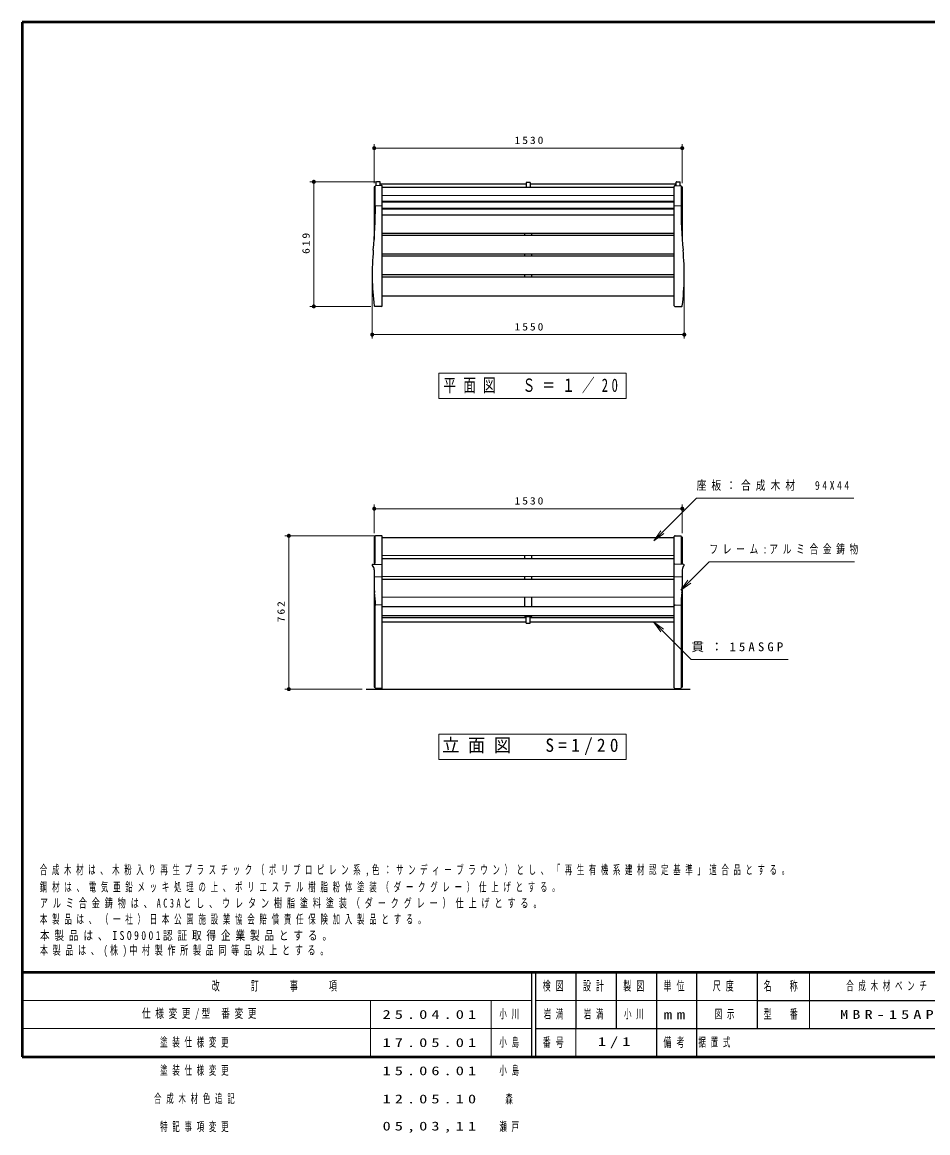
# Model space of a CAD drawing. Units: millimetres on the paper, scale 1:20. Extents: x -365 to 12, y -47 to 257.
# Drawn here: x -365 to -140.1, y -18.9 to 257 of the extents above; entities that cross this region are included whole.
import ezdxf
from ezdxf.enums import TextEntityAlignment as Align

# ---------------------------------------------------------------- set-up
doc = ezdxf.new("R2010")
doc.units = ezdxf.units.MM
doc.layers.add('LY_1', color=7, linetype='Continuous', lineweight=25)
doc.layers.add('LY_2', color=7, linetype='Continuous', lineweight=13)
doc.styles.add('ＭＳ ゴシック', font='')
doc.styles.get('ＭＳ ゴシック').set_extended_font_data('MS Gothic')

# ---------------------------------------------------------------- blocks, each defined once
blk = doc.blocks.new('filled_dot')
at = {"color": 0, "linetype": 'Continuous', "lineweight": -2, "const_width": 1.25}
blk.add_lwpolyline([(-0.625, 0, 1), (0.625, 0, 1)], format="xyb", close=True, dxfattribs=at)

msp = doc.modelspace()

# ---------------------------------------------------------------- linework, layer by layer
at = {"layer": 'LY_1', "lineweight": 13}
for p, q in [((-277.582, 217.012), (-277.582, 226.727)), ((-201.082, 217.012), (-201.082, 226.727)), ((-277.582, 225.727), (-201.082, 225.727)), ((-277.082, 217.356), (-293.582, 217.356)), ((-292.582, 186.406), (-292.582, 217.356)), ((-277.32, 216.242), (-277.32, 211.411)), ((-201.344, 216.242), (-201.344, 211.411)), ((-275.582, 213.96), (-203.082, 213.96)), ((-275.689, 211.411), (-277.158, 211.411)), ((-275.582, 212.276), (-203.082, 212.276)), ((-275.582, 210.592), (-203.082, 210.592)), ((-202.974, 211.411), (-201.505, 211.411)), ((-278.082, 193.383), (-278.082, 178.394)), ((-200.582, 193.383), (-200.582, 178.394)), ((-278.449, 186.406), (-293.582, 186.406)), ((-200.582, 179.394), (-278.082, 179.394)), ((-215.028, 169.785), (-261.528, 169.785)), ((-261.528, 169.785), (-261.528, 163.485)), ((-215.028, 163.485), (-215.028, 169.785)), ((-261.528, 163.485), (-215.028, 163.485)), ((-277.582, 130.075), (-277.582, 137.155)), ((-277.582, 136.155), (-201.082, 136.155)), ((-201.082, 130.075), (-201.082, 137.155)), ((-208.133, 128.196), (-206.365, 130.671)), ((-208.133, 128.196), (-206.011, 130.317)), ((-205.658, 129.964), (-208.133, 128.196)), ((-276.789, 129.42), (-299.782, 129.42)), ((-298.782, 91.334), (-298.782, 129.42)), ((-277.32, 129.233), (-277.32, 122.572)), ((-201.344, 129.233), (-201.344, 122.572)), ((-275.582, 124.499), (-203.082, 124.499)), ((-275.732, 119.238), (-277.432, 119.238)), ((-275.582, 119.316), (-203.082, 119.316)), ((-202.932, 119.238), (-201.232, 119.238)), ((-201.437, 115.92), (-199.669, 118.395)), ((-201.437, 115.92), (-199.315, 118.041)), ((-198.962, 117.688), (-201.437, 115.92)), ((-275.582, 114.133), (-203.082, 114.133)), ((-277.32, 112.054), (-277.32, 91.637)), ((-201.344, 112.054), (-201.344, 91.637)), ((-206.419, 105.557), (-208.186, 108.031)), ((-208.186, 108.031), (-205.711, 106.264)), ((-208.186, 108.031), (-206.065, 105.91)), ((-280.582, 91.334), (-299.782, 91.334)), ((-215.028, 80.15), (-261.528, 80.15)), ((-261.528, 80.15), (-261.528, 73.85)), ((-215.028, 73.85), (-215.028, 80.15)), ((-261.528, 73.85), (-215.028, 73.85))]:
    msp.add_line(p, q, dxfattribs=at)
at = {"layer": 'LY_1'}
for p, q in [((-277.582, 216.073), (-277.582, 203.011)), ((-275.789, 216.411), (-277.235, 216.36)), ((-277.082, 216.366), (-277.082, 217.224)), ((-276.185, 217.352), (-276.985, 217.324)), ((-276.082, 216.401), (-276.082, 217.252)), ((-276.082, 216.846), (-239.832, 216.846)), ((-275.582, 186.556), (-275.582, 216.211)), ((-275.582, 216.053), (-203.082, 216.053)), ((-238.832, 217.146), (-239.832, 217.146)), ((-239.832, 217.146), (-239.832, 216.053)), ((-238.832, 217.146), (-238.832, 216.053)), ((-238.832, 216.846), (-202.582, 216.846)), ((-203.082, 186.556), (-203.082, 216.211)), ((-202.875, 216.411), (-201.428, 216.36)), ((-202.582, 216.401), (-202.582, 217.252)), ((-202.478, 217.352), (-201.678, 217.324)), ((-201.582, 216.366), (-201.582, 217.224)), ((-201.082, 216.073), (-201.082, 203.011)), ((-275.582, 212.508), (-203.082, 212.508)), ((-275.582, 210.824), (-203.082, 210.824)), ((-275.582, 209.14), (-203.082, 209.14)), ((-275.582, 204.599), (-203.082, 204.599)), ((-240.207, 204.137), (-240.207, 204.599)), ((-238.457, 204.137), (-238.457, 204.599)), ((-275.582, 204.137), (-203.082, 204.137)), ((-275.582, 199.437), (-203.082, 199.437)), ((-275.582, 198.975), (-203.082, 198.975)), ((-240.207, 198.975), (-240.207, 199.437)), ((-238.457, 198.975), (-238.457, 199.437)), ((-275.582, 194.317), (-203.082, 194.317)), ((-275.582, 193.756), (-203.082, 193.756)), ((-240.207, 193.756), (-240.207, 194.317)), ((-238.457, 193.756), (-238.457, 194.317)), ((-275.582, 189.056), (-203.082, 189.056)), ((-275.732, 186.406), (-277.449, 186.406)), ((-202.932, 186.406), (-201.214, 186.406)), ((-277.582, 129.082), (-277.582, 122.364)), ((-275.789, 129.42), (-277.235, 129.369)), ((-275.582, 91.691), (-275.582, 129.22)), ((-275.582, 128.969), (-203.082, 128.969)), ((-203.082, 91.691), (-203.082, 129.22)), ((-202.875, 129.42), (-201.428, 129.369)), ((-201.082, 129.082), (-201.082, 122.364)), ((-240.207, 123.786), (-240.207, 124.499)), ((-238.457, 123.786), (-238.457, 124.499)), ((-277.936, 122.308), (-275.782, 122.364)), ((-275.782, 122.364), (-275.618, 122.316)), ((-275.582, 123.786), (-203.082, 123.786)), ((-202.882, 122.364), (-203.046, 122.316)), ((-200.728, 122.308), (-202.882, 122.364)), ((-277.582, 120.991), (-277.582, 116.701)), ((-240.207, 118.603), (-240.207, 119.316)), ((-238.457, 118.603), (-238.457, 119.316)), ((-201.082, 120.991), (-201.082, 116.701)), ((-277.582, 115.975), (-277.582, 91.829)), ((-275.582, 118.603), (-203.082, 118.603)), ((-201.082, 115.975), (-201.082, 91.829)), ((-240.207, 111.834), (-240.207, 114.133)), ((-238.457, 111.834), (-238.457, 114.133)), ((-275.789, 112.227), (-277.235, 112.176)), ((-275.582, 111.834), (-203.082, 111.834)), ((-202.875, 112.227), (-201.428, 112.176)), ((-275.582, 109.634), (-203.082, 109.634)), ((-275.582, 109.116), (-239.832, 109.116)), ((-275.582, 108.031), (-239.832, 108.031)), ((-240.207, 109.334), (-240.207, 109.634)), ((-240.207, 109.334), (-238.457, 109.334)), ((-239.832, 107.731), (-239.832, 109.327)), ((-239.832, 107.731), (-238.832, 107.731)), ((-238.832, 107.731), (-238.832, 109.327)), ((-238.832, 109.116), (-203.082, 109.116)), ((-238.832, 108.031), (-203.082, 108.031)), ((-238.457, 109.334), (-238.457, 109.634)), ((-279.582, 91.334), (-199.082, 91.334)), ((-275.789, 91.491), (-277.235, 91.542)), ((-277.12, 91.538), (-277.12, 91.418)), ((-275.833, 91.335), (-277.071, 91.368)), ((-275.782, 91.385), (-275.782, 91.491)), ((-202.882, 91.385), (-202.882, 91.491)), ((-202.875, 91.491), (-201.428, 91.542)), ((-202.83, 91.335), (-201.592, 91.368)), ((-201.544, 91.538), (-201.544, 91.418))]:
    msp.add_line(p, q, dxfattribs=at)
at = {"layer": 'LY_1', "lineweight": 13}
for points in [[(-208.133, 128.196), (-197.526, 138.803), (-158.489, 138.803)], [(-201.437, 115.92), (-194.366, 122.991), (-158.319, 122.991)], [(-208.186, 108.031), (-198.875, 98.72), (-174.801, 98.72)]]:
    msp.add_lwpolyline(points, dxfattribs=at)
at = {"layer": 'LY_1'}
for centre, radius, start, end in [((-277.532, 216.073), 0.05, 92.70761, 180), ((-277.545, 216.348), 0.225, 272.70761, 344.3757), ((-277.232, 216.26), 0.1, 92, 164.3757), ((-276.982, 217.224), 0.1, 92, 180), ((-276.182, 217.252), 0.1, 359.99999, 91.99999), ((-275.782, 216.211), 0.2, 360, 92), ((-202.882, 216.211), 0.2, 88, 180), ((-202.482, 217.252), 0.1, 88.00001, 180), ((-201.682, 217.224), 0.1, 360, 88), ((-201.432, 216.26), 0.1, 15.6243, 88), ((-201.119, 216.348), 0.225, 195.6243, 267.29239), ((-201.132, 216.073), 0.05, 360, 87.29239), ((-395.012, 211.411), 117.73, 354.62008, 359.99999), ((-83.652, 211.411), 117.73, 180.00001, 185.37992), ((-214.204, 194.383), 63.878, 174.6201, 187.05455), ((-264.46, 194.383), 63.878, 352.94544, 5.3799), ((-277.449, 186.556), 0.15, 187.05456, 270), ((-275.732, 186.556), 0.15, 270, 359.99999), ((-202.932, 186.556), 0.15, 180.00001, 270), ((-201.214, 186.556), 0.15, 270, 352.94544), ((-277.532, 129.082), 0.05, 92.70761, 180), ((-277.545, 129.357), 0.225, 272.70761, 344.3757), ((-277.232, 129.269), 0.1, 92, 164.3757), ((-275.782, 129.22), 0.2, 360, 92), ((-202.882, 129.22), 0.2, 88, 180), ((-201.432, 129.269), 0.1, 15.6243, 88), ((-201.119, 129.357), 0.225, 195.6243, 267.29239), ((-201.132, 129.082), 0.05, 0, 87.29239), ((-277.932, 122.158), 0.15, 91.5, 226.38182), ((-279.044, 120.991), 1.462, 360, 46.38183), ((-275.632, 122.268), 0.05, 360, 73.73655), ((-275.632, 122.268), 0.05, 360, 73.73655), ((-203.032, 122.268), 0.05, 106.26345, 180), ((-199.62, 120.991), 1.462, 133.61817, 180), ((-200.732, 122.158), 0.15, 313.61817, 88.5), ((-267.582, 116.701), 10, 179.99999, 187.64054), ((-211.082, 116.701), 10, 352.35946, 0), ((-301.072, 112.209), 23.79, 359.91818, 7.64055), ((-177.592, 112.209), 23.79, 172.35945, 180.08182), ((-277.532, 111.889), 0.05, 92.70761, 180), ((-277.545, 112.164), 0.225, 272.70761, 344.37567), ((-277.232, 112.076), 0.1, 92, 164.3757), ((-275.782, 112.027), 0.2, 360, 92), ((-202.882, 112.027), 0.2, 88, 180), ((-201.432, 112.076), 0.1, 15.6243, 88), ((-201.119, 112.164), 0.225, 195.62433, 267.29239), ((-201.132, 111.889), 0.05, 0, 87.29239), ((-277.532, 91.829), 0.05, 179.99999, 267.2924), ((-277.545, 91.554), 0.225, 15.6243, 87.29239), ((-277.232, 91.642), 0.1, 195.6243, 268), ((-277.07, 91.418), 0.05, 179.99999, 268.50001), ((-275.832, 91.385), 0.05, 268.5, 0), ((-275.782, 91.691), 0.2, 268.00001, 0.00001), ((-202.882, 91.691), 0.2, 179.99999, 271.99999), ((-202.832, 91.385), 0.05, 179.99999, 271.49999), ((-201.594, 91.418), 0.05, 271.5, 0), ((-201.432, 91.642), 0.1, 272, 344.3757), ((-201.119, 91.554), 0.225, 92.70761, 164.3757), ((-201.132, 91.829), 0.05, 272.70761, 0)]:
    msp.add_arc(centre, radius, start, end, dxfattribs=at)
at = {"layer": 'LY_1', "lineweight": 13}
for centre, start, end in [((-277.432, 119.388), 179.99999, 270), ((-275.732, 119.388), 270, 0), ((-202.932, 119.388), 179.99999, 270), ((-201.232, 119.388), 270, 0)]:
    msp.add_arc(centre, 0.15, start, end, dxfattribs=at)
at = {"layer": 'LY_2', "lineweight": 50}
for p, q in [((0, 257), (-365, 257)), ((-365, 257), (-365, 0)), ((-365, 21), (0, 21)), ((-365, 0), (0, 0))]:
    msp.add_line(p, q, dxfattribs=at)
at = {"layer": 'LY_2', "color": 211, "lineweight": 25}
for p, q in [((-238.5, 21), (-238.5, 0)), ((-237.5, 21), (-237.5, 0)), ((-227.5, 21), (-227.5, 7)), ((-217.5, 21), (-217.5, 7)), ((-207.5, 21), (-207.5, 0)), ((-197.5, 21), (-197.5, 7)), ((-182.5, 21), (-182.5, 7)), ((-182.5, 14), (-70, 14)), ((-237.5, 7), (0, 7))]:
    msp.add_line(p, q, dxfattribs=at)
at = {"layer": 'LY_2'}
for p, q in [((-169.5, 21), (-169.5, 7)), ((-365, 14), (-238.5, 14)), ((-278.5, 14), (-278.5, 0)), ((-248.5, 14), (-248.5, 0)), ((-237.5, 14), (-182.5, 14)), ((-365, 7), (-238.5, 7)), ((-227.5, 7), (-227.5, 0))]:
    msp.add_line(p, q, dxfattribs=at)
at = {"layer": 'LY_2', "lineweight": 25}
msp.add_line((-197.5, 7), (-197.5, 0), dxfattribs=at)

# ---------------------------------------------------------------- block references
at = {"layer": 'LY_1', "lineweight": 13, "xscale": 0.4, "yscale": 0.4}
for p in [(-277.582, 225.727), (-278.082, 179.394), (-277.582, 136.155)]:
    msp.add_blockref('filled_dot', p, dxfattribs=at)
for p, rotation in [((-201.082, 225.727), 180), ((-292.582, 217.356), 270), ((-292.582, 186.406), 90), ((-200.582, 179.394), 180), ((-201.082, 136.155), 180), ((-298.782, 129.42), 270), ((-298.782, 91.334), 90)]:
    msp.add_blockref('filled_dot', p, dxfattribs=dict(at, rotation=rotation))

# ---------------------------------------------------------------- texts
at = {"layer": 'LY_1', "style": 'ＭＳ ゴシック', "width": 0.6}
msp.add_text('森', height=2.199, dxfattribs=at).set_placement((-245, -10.5), align=Align.MIDDLE_LEFT)
at = {"layer": 'LY_1', "style": 'ＭＳ ゴシック'}
for s, insert, char_height, attachment_point in [('\\T1.33;\\W1.15;1530', (-238.908, 226.727), 1.833, 8), ('\\T1.33;\\W1.15;1550', (-238.908, 180.394), 1.833, 8), ('\\T1.56;\\W0.7;平面図\u3000Ｓ＝１／20', (-238.278, 166.635), 3.299, 5), ('\\T1.53;\\W0.8;座板：合成木材\u300094X44', (-197.489, 141.803), 2.199, 4), ('\\T1.33;\\W1.15;1530', (-238.908, 137.155), 1.833, 8), ('\\T1.54;\\W0.7;フレーム:アルミ合金鋳物', (-194.319, 125.991), 2.199, 4), ('\\T1.5;\\W1.05;貫：15ASGP', (-198.801, 101.72), 2.199, 4), ('\\T1.5;\\W0.95;立面図\u3000S=1/20', (-238.278, 77), 3.299, 5), ('\\T1.62;\\W0.6;合成木材は、木粉入り再生プラスチック（ポリプロピレン系,色：サンディーブラウン）とし、「再生有機系建材認定基準」適合品とする。', (-360.606, 44.783), 2.199, 7), ('\\T1.64;\\W0.6;鋼材は、電気亜鉛メッキ処理の上、ポリエステル樹脂粉体塗装（ダークグレー）仕上げとする。', (-360.606, 40.783), 2.199, 7), ('\\T1.61;\\W0.65;アルミ合金鋳物は、AC3Aとし、ウレタン樹脂塗料塗装（ダークグレー）仕上げとする。', (-360.606, 36.783), 2.199, 7), ('\\T1.64;\\W0.6;本製品は、（一社）日本公園施設業協会賠償責任保険加入製品とする。', (-360.606, 32.783), 2.199, 7), ('\\T1.5;\\W0.8;本製品は、ISO9001認証取得企業製品とする。', (-360.606, 28.783), 2.199, 7), ('\\T1.58;\\W0.65;本製品は、(株)中村製作所製品同等品以上とする。', (-360.606, 24.783), 2.199, 7), ('\\T1.64;\\W0.6;合成木材ベンチ', (-149.75, 17.5), 2.199, 5), ('\\T1.53;\\W0.7;仕様変更/型\\~番変更', (-335.25, 10.5), 2.199, 4), ('\\T1.5;\\W1.35;25.04.01', (-275.5, 10.5), 2.199, 4), ('\\T1.64;\\W0.6;小川', (-246.5, 10.5), 2.199, 4), ('\\T1.64;\\W0.6;岩満', (-235.5, 10.5), 2.199, 4), ('\\T1.64;\\W0.6;岩満', (-222.5, 10.5), 2.199, 5), ('\\T1.64;\\W0.6;小川', (-212.5, 10.5), 2.199, 5), ('\\T1.64;\\W0.6;図示', (-193, 10.5), 2.199, 4), ('\\T1.5;\\W1.35;MBR-15AP', (-149.75, 10.5), 2.199, 5), ('\\T1.64;\\W0.6;塗装仕様変更', (-330.75, 3.5), 2.199, 4), ('\\T1.5;\\W1.35;17.05.01', (-275.5, 3.5), 2.199, 4), ('\\T1.64;\\W0.6;小島', (-246.5, 3.5), 2.199, 4), ('\\T1.5;\\W1.35;1/1', (-217.5, 3.5), 2.199, 5), ('\\T1.64;\\W0.6;据置式', (-192.5, 3.5), 2.199, 5), ('\\T1.64;\\W0.6;塗装仕様変更', (-330.75, -3.5), 2.199, 4), ('\\T1.5;\\W1.35;15.06.01', (-275.5, -3.5), 2.199, 4), ('\\T1.64;\\W0.6;小島', (-246.5, -3.5), 2.199, 4), ('\\T1.64;\\W0.6;合成木材色追記', (-332.25, -10.5), 2.199, 4), ('\\T1.5;\\W1.35;12.05.10', (-275.5, -10.5), 2.199, 4), ('\\T1.64;\\W0.6;特記事項変更', (-330.75, -17.5), 2.199, 4), ('\\T1.5;\\W1.35;05,03,11', (-275.5, -17.5), 2.199, 4), ('\\T1.64;\\W0.6;瀬戸', (-246.5, -17.5), 2.199, 4)]:
    msp.add_mtext(s, dxfattribs=dict(at, insert=insert, char_height=char_height, attachment_point=attachment_point))
at = {"layer": 'LY_1', "char_height": 1.833, "attachment_point": 8, "rotation": 90, "style": 'ＭＳ ゴシック'}
for s, insert in [('\\T1.33;\\W1.15;619', (-293.582, 202.298)), ('\\T1.33;\\W1.15;762', (-299.782, 110.793))]:
    msp.add_mtext(s, dxfattribs=dict(at, insert=insert))
at = {"layer": 'LY_2', "color": 4, "char_height": 2.346, "attachment_point": 5, "style": 'ＭＳ ゴシック'}
for s, insert in [('\\T1.64;\\W0.6;改\u3000\u3000訂\u3000\u3000事\u3000\u3000項', (-301.75, 17.5)), ('\\T1.64;\\W0.6;検図', (-232.5, 17.5)), ('\\T1.64;\\W0.6;設計', (-222.5, 17.5)), ('\\T1.64;\\W0.6;製図', (-212.5, 17.5)), ('\\T1.64;\\W0.6;単位', (-202.5, 17.5)), ('\\T1.64;\\W0.6;尺度', (-190.25, 17.5)), ('\\T1.64;\\W0.6;名\u3000称', (-176, 17.5)), ('\\T1.5;\\W1.35;mm', (-202.5, 10.5)), ('\\T1.64;\\W0.6;型\u3000番', (-176, 10.5)), ('\\T1.64;\\W0.6;番号', (-232.5, 3.5)), ('\\T1.64;\\W0.6;備考', (-202.5, 3.5))]:
    msp.add_mtext(s, dxfattribs=dict(at, insert=insert))

doc.saveas('drawing.dxf')
